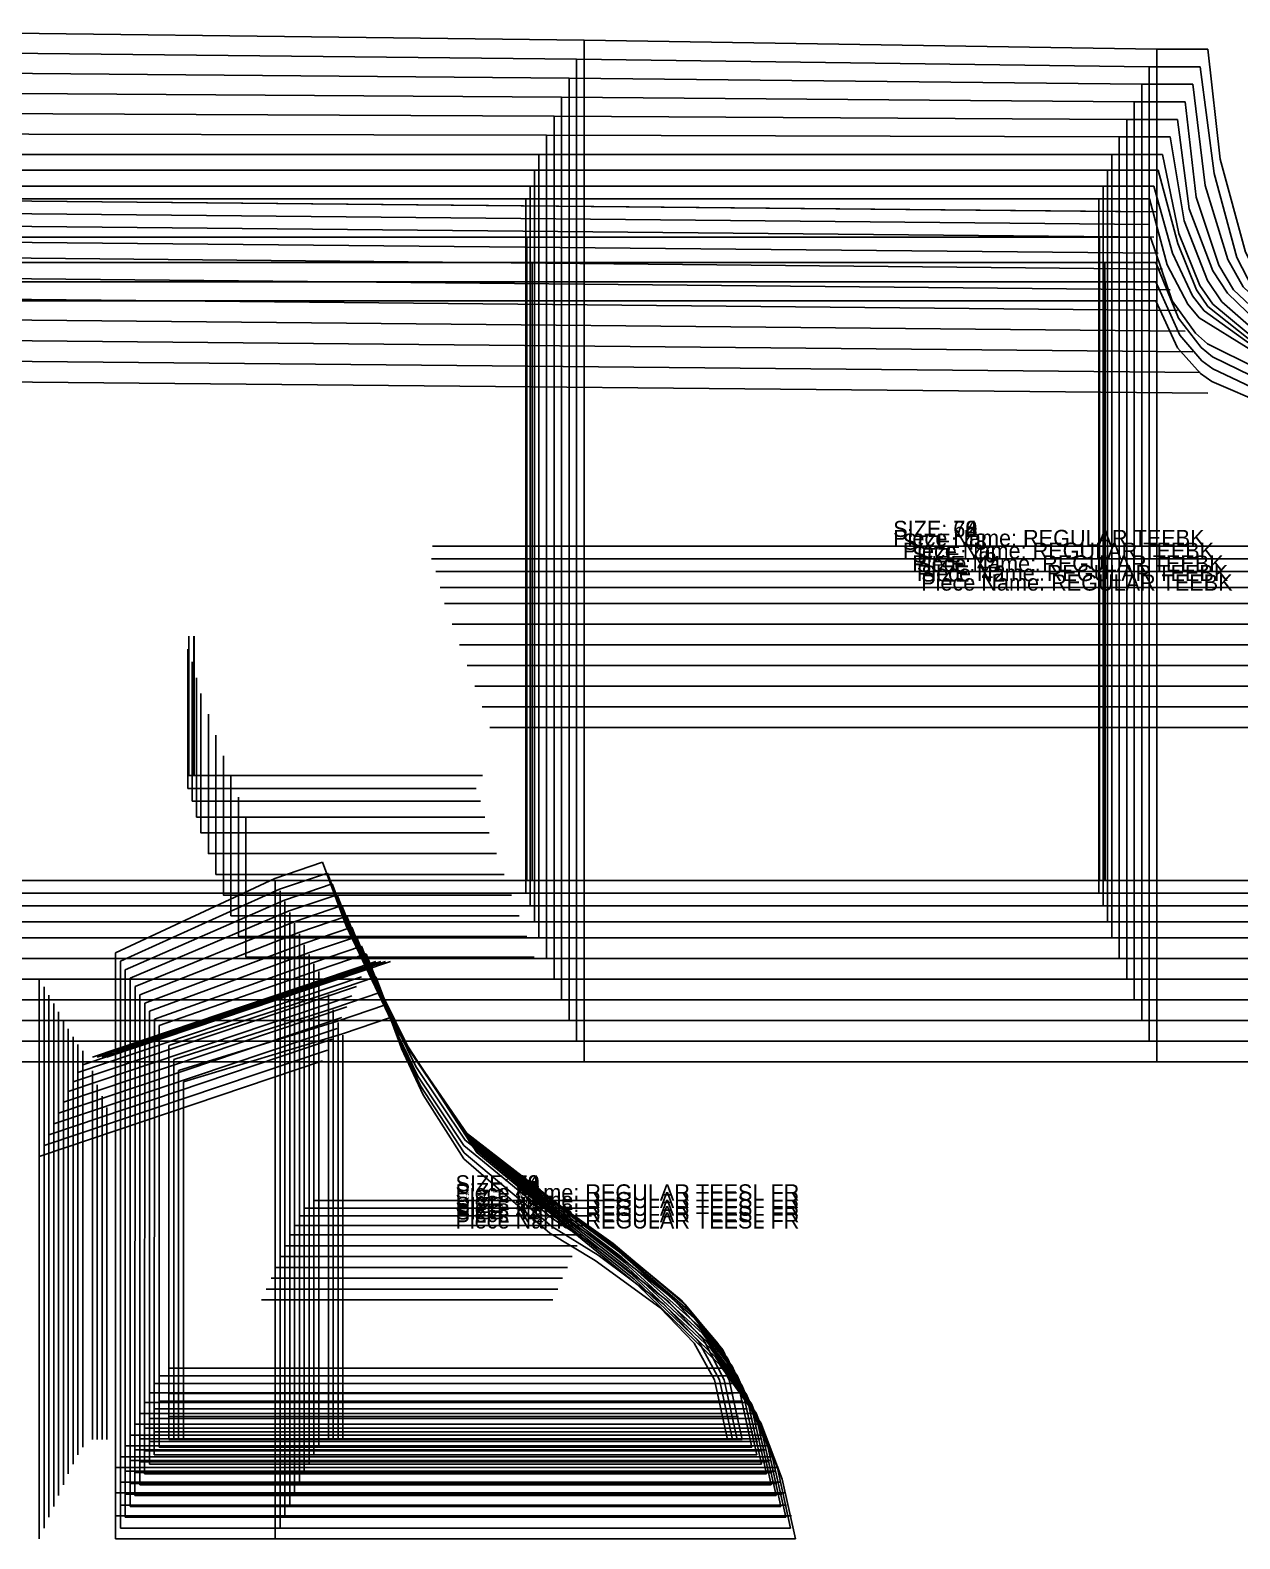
# Model space of a CAD drawing. Extents: x -2.7 to 65.3, y -7.1 to 26.9.
# Drawn here: x 34.5 to 53.2, y 2.05 to 25.37 of the extents above; entities that cross this region are included whole.
import ezdxf

# ---------------------------------------------------------------- set-up
doc = ezdxf.new("R2010")
doc.units = 0

# ---------------------------------------------------------------- blocks, each defined once
blk = doc.blocks.new('REGULAR TEEBK_42')
at = {"layer": '1'}
for points in [[(34.3436, 21.1862), (42.261, 21.1862), (42.261, 21.1862), (51.113, 21.1862), (51.113, 21.1862), (51.9001, 21.1862)], [(51.9001, 21.1862), (52.232, 20.4617), (52.5898, 20.0639), (52.7654, 19.9376), (53.6017, 19.5799), (54.1218, 19.4973)], [(61.1168, 12.2296), (34.3436, 12.2296)]]:
    blk.add_lwpolyline(points, dxfattribs=at)
at = {"layer": '5'}
blk.add_line((40.8022, 17.3969), (55.3649, 17.3969), dxfattribs=at)
at = {"layer": '6'}
blk.add_line((61.1168, 12.2296), (34.3436, 12.2296), dxfattribs=at)
at = {"layer": '7'}
blk.add_line((40.8022, 17.3969), (55.3649, 17.3969), dxfattribs=at)
at = {"layer": '8'}
for p, q in [((31.1939, 22.761), (51.9001, 22.5642)), ((42.261, 12.2296), (42.261, 21.1862)), ((51.113, 21.1862), (51.113, 12.2296))]:
    blk.add_line(p, q, dxfattribs=at)
blk.add_lwpolyline([(41.49, 13.8492), (37.0353, 13.8492), (37.0353, 16.0023)], dxfattribs=at)
at = {"layer": '1'}
for s, p in [('SIZE: 42', (48.2723, 16.8479)), ('Piece Name: REGULAR TEEBK', (48.2723, 16.7079))]:
    blk.add_text(s, height=0.25, dxfattribs=at).set_placement(p)
blk = doc.blocks.new('REGULAR TEEBK_44')
at = {"layer": '1'}
for points in [[(34.0482, 21.4815), (42.261, 21.4815), (42.261, 21.4815), (51.113, 21.4815), (51.113, 21.4815), (51.9001, 21.4815)], [(51.9001, 21.4815), (52.2676, 20.6573), (52.6084, 20.2606), (52.7773, 20.1332), (53.5731, 19.7616), (54.0723, 19.6655)], [(61.2152, 12.2296), (34.0482, 12.2296)]]:
    blk.add_lwpolyline(points, dxfattribs=at)
at = {"layer": '5'}
blk.add_line((40.8022, 17.3969), (55.3649, 17.3969), dxfattribs=at)
at = {"layer": '6'}
blk.add_line((61.2152, 12.2296), (34.0482, 12.2296), dxfattribs=at)
at = {"layer": '7'}
blk.add_line((40.8022, 17.3969), (55.3649, 17.3969), dxfattribs=at)
at = {"layer": '8'}
for p, q in [((31.1939, 22.761), (51.9001, 22.5642)), ((42.261, 12.2296), (42.261, 21.4815)), ((51.113, 21.4815), (51.113, 12.2296))]:
    blk.add_line(p, q, dxfattribs=at)
blk.add_lwpolyline([(41.49, 13.8492), (37.0353, 13.8492), (37.0353, 16.0023)], dxfattribs=at)
at = {"layer": '1'}
for s, p in [('SIZE: 44', (48.2053, 16.9955)), ('Piece Name: REGULAR TEEBK', (48.2053, 16.8555))]:
    blk.add_text(s, height=0.25, dxfattribs=at).set_placement(p)
blk = doc.blocks.new('REGULAR TEEBK_46')
at = {"layer": '1'}
for points in [[(33.7493, 21.7768), (42.2573, 21.7768), (42.2573, 21.7768), (51.1093, 21.7768), (51.1093, 21.7768), (51.8965, 21.7768)], [(51.8965, 21.7768), (52.2461, 20.9181), (52.5973, 20.4668), (52.7749, 20.3188), (53.5655, 19.933), (54.0638, 19.8282)], [(61.3099, 12.2296), (33.7493, 12.2296)]]:
    blk.add_lwpolyline(points, dxfattribs=at)
at = {"layer": '5'}
blk.add_line((40.7985, 17.3969), (55.3612, 17.3969), dxfattribs=at)
at = {"layer": '6'}
blk.add_line((61.3099, 12.2296), (33.7493, 12.2296), dxfattribs=at)
at = {"layer": '7'}
blk.add_line((40.7985, 17.3969), (55.3612, 17.3969), dxfattribs=at)
at = {"layer": '8'}
for p, q in [((31.1902, 22.761), (51.8965, 22.5642)), ((42.2573, 12.2296), (42.2573, 21.7768)), ((51.1093, 21.7768), (51.1093, 12.2296))]:
    blk.add_line(p, q, dxfattribs=at)
blk.add_lwpolyline([(41.4863, 13.8492), (37.0316, 13.8492), (37.0316, 16.0023)], dxfattribs=at)
at = {"layer": '1'}
for s, p in [('SIZE: 46', (48.1346, 17.1432)), ('Piece Name: REGULAR TEEBK', (48.1346, 17.0032))]:
    blk.add_text(s, height=0.25, dxfattribs=at).set_placement(p)
blk = doc.blocks.new('REGULAR TEEBK_48')
at = {"layer": '1'}
for points in [[(33.3733, 22.1705), (42.1766, 22.1705), (42.1766, 22.1705), (51.0287, 22.1705), (51.0287, 22.1705), (51.8159, 22.1705)], [(51.8159, 22.1705), (52.1511, 21.1862), (52.5095, 20.687), (52.6943, 20.5206), (53.4668, 20.1401), (53.9544, 20.0357)], [(61.3276, 12.2296), (33.3733, 12.2296)]]:
    blk.add_lwpolyline(points, dxfattribs=at)
at = {"layer": '5'}
blk.add_line((40.7179, 17.3969), (55.2806, 17.3969), dxfattribs=at)
at = {"layer": '6'}
blk.add_line((61.3276, 12.2296), (33.3733, 12.2296), dxfattribs=at)
at = {"layer": '7'}
blk.add_line((40.7179, 17.3969), (55.2806, 17.3969), dxfattribs=at)
at = {"layer": '8'}
for p, q in [((31.1095, 22.761), (51.8159, 22.5642)), ((42.1766, 12.2296), (42.1766, 22.1705)), ((51.0287, 22.1705), (51.0287, 12.2296))]:
    blk.add_line(p, q, dxfattribs=at)
blk.add_lwpolyline([(41.4056, 13.8492), (36.951, 13.8492), (36.951, 16.0023)], dxfattribs=at)
at = {"layer": '1'}
for s, p in [('SIZE: 48', (47.987, 17.34)), ('Piece Name: REGULAR TEEBK', (47.987, 17.2))]:
    blk.add_text(s, height=0.25, dxfattribs=at).set_placement(p)
blk = doc.blocks.new('REGULAR TEEBK_52')
at = {"layer": '1'}
for points in [[(32.7691, 22.7611), (42.163, 22.7611), (42.163, 22.7611), (51.015, 22.7611), (51.015, 22.7611), (51.8022, 22.7611)], [(51.8022, 22.7611), (52.0757, 21.7438), (52.3914, 21.1366), (52.5684, 20.9239), (53.3655, 20.4274), (53.8831, 20.2613)], [(61.5108, 12.0328), (32.7691, 12.0328)]]:
    blk.add_lwpolyline(points, dxfattribs=at)
at = {"layer": '5'}
blk.add_line((40.7042, 17.2001), (55.2669, 17.2001), dxfattribs=at)
at = {"layer": '6'}
blk.add_line((61.5108, 12.0328), (32.7691, 12.0328), dxfattribs=at)
at = {"layer": '7'}
blk.add_line((40.7042, 17.2001), (55.2669, 17.2001), dxfattribs=at)
at = {"layer": '8'}
for p, q in [((42.163, 12.0328), (42.163, 22.7611)), ((51.015, 22.7611), (51.015, 12.0328)), ((31.0959, 22.5642), (51.8022, 22.3674))]:
    blk.add_line(p, q, dxfattribs=at)
blk.add_lwpolyline([(41.392, 13.6524), (36.9373, 13.6524), (36.9373, 15.8055)], dxfattribs=at)
at = {"layer": '1'}
for s, p in [('SIZE: 52', (47.8393, 17.5369)), ('Piece Name: REGULAR TEEBK', (47.8393, 17.3969))]:
    blk.add_text(s, height=0.25, dxfattribs=at).set_placement(p)
blk = doc.blocks.new('REGULAR TEEBK_54')
at = {"layer": '1'}
for points in [[(32.5408, 22.9579), (42.23, 22.9579), (42.23, 22.9579), (51.082, 22.9579), (51.082, 22.9579), (51.8692, 22.9579)], [(51.8692, 22.9579), (52.1534, 21.923), (52.4655, 21.264), (52.6455, 21.0305), (53.425, 20.4721), (53.9415, 20.2688)], [(61.6762, 11.8359), (32.5408, 11.8359)]]:
    blk.add_lwpolyline(points, dxfattribs=at)
at = {"layer": '5'}
blk.add_line((40.7712, 17.0032), (55.3339, 17.0032), dxfattribs=at)
at = {"layer": '6'}
blk.add_line((61.6762, 11.8359), (32.5408, 11.8359), dxfattribs=at)
at = {"layer": '7'}
blk.add_line((40.7712, 17.0032), (55.3339, 17.0032), dxfattribs=at)
at = {"layer": '8'}
for p, q in [((42.23, 11.8359), (42.23, 22.9579)), ((51.082, 22.9579), (51.082, 11.8359)), ((31.1629, 22.3673), (51.8692, 22.1705))]:
    blk.add_line(p, q, dxfattribs=at)
blk.add_lwpolyline([(41.459, 13.4555), (37.0043, 13.4555), (37.0043, 15.6086)], dxfattribs=at)
at = {"layer": '1'}
for s, p in [('SIZE: 54', (47.8393, 17.5369)), ('Piece Name: REGULAR TEEBK', (47.8393, 17.3969))]:
    blk.add_text(s, height=0.25, dxfattribs=at).set_placement(p)
blk = doc.blocks.new('REGULAR TEEBK_56')
at = {"layer": '1'}
for points in [[(32.3125, 23.204), (42.297, 23.204), (42.297, 23.204), (51.149, 23.204), (51.149, 23.204), (51.9362, 23.204)], [(51.9362, 23.204), (52.2397, 22.0735), (52.5271, 21.3566), (52.7024, 21.0981), (53.4768, 20.487), (53.9978, 20.2534)], [(61.8416, 11.5899), (32.3125, 11.5899)]]:
    blk.add_lwpolyline(points, dxfattribs=at)
at = {"layer": '5'}
blk.add_line((40.8382, 16.7572), (55.4009, 16.7572), dxfattribs=at)
at = {"layer": '6'}
blk.add_line((61.8416, 11.5899), (32.3125, 11.5899), dxfattribs=at)
at = {"layer": '7'}
blk.add_line((40.8382, 16.7572), (55.4009, 16.7572), dxfattribs=at)
at = {"layer": '8'}
for p, q in [((42.297, 11.5899), (42.297, 23.204)), ((51.149, 23.204), (51.149, 11.5899)), ((31.2299, 22.1213), (51.9362, 21.9245))]:
    blk.add_line(p, q, dxfattribs=at)
blk.add_lwpolyline([(41.526, 13.2095), (37.0713, 13.2095), (37.0713, 15.3626)], dxfattribs=at)
at = {"layer": '1'}
for s, p in [('SIZE: 56', (47.8393, 17.5369)), ('Piece Name: REGULAR TEEBK', (47.8393, 17.3969))]:
    blk.add_text(s, height=0.25, dxfattribs=at).set_placement(p)
blk = doc.blocks.new('REGULAR TEEBK_58')
at = {"layer": '1'}
for points in [[(32.0842, 23.45), (42.364, 23.45), (42.364, 23.45), (51.216, 23.45), (51.216, 23.45), (52.0032, 23.45)], [(52.0032, 23.45), (52.2525, 22.2282), (52.5807, 21.4246), (52.7795, 21.1353), (53.537, 20.507), (54.051, 20.2614)], [(62.007, 11.3438), (32.0842, 11.3438)]]:
    blk.add_lwpolyline(points, dxfattribs=at)
at = {"layer": '5'}
blk.add_line((40.9052, 16.5111), (55.4679, 16.5111), dxfattribs=at)
at = {"layer": '6'}
blk.add_line((62.007, 11.3438), (32.0842, 11.3438), dxfattribs=at)
at = {"layer": '7'}
blk.add_line((40.9052, 16.5111), (55.4679, 16.5111), dxfattribs=at)
at = {"layer": '8'}
for p, q in [((42.364, 11.3438), (42.364, 23.45)), ((51.216, 23.45), (51.216, 11.3438)), ((31.2969, 21.8752), (52.0032, 21.6784))]:
    blk.add_line(p, q, dxfattribs=at)
blk.add_lwpolyline([(41.593, 12.9634), (37.1383, 12.9634), (37.1383, 15.1165)], dxfattribs=at)
at = {"layer": '1'}
for s, p in [('SIZE: 58', (47.8393, 17.5369)), ('Piece Name: REGULAR TEEBK', (47.8393, 17.3969))]:
    blk.add_text(s, height=0.25, dxfattribs=at).set_placement(p)
blk = doc.blocks.new('REGULAR TEEBK_60')
at = {"layer": '1'}
for points in [[(31.8067, 23.7699), (42.4802, 23.7443), (42.4802, 23.7443), (51.3322, 23.7207), (51.3322, 23.7207), (52.1194, 23.7207)], [(52.1194, 23.7207), (52.3357, 22.4251), (52.6982, 21.5027), (52.9208, 21.1694), (53.6586, 20.5223), (54.1642, 20.2633)], [(62.2216, 11.0239), (31.8067, 11.0239)]]:
    blk.add_lwpolyline(points, dxfattribs=at)
at = {"layer": '5'}
blk.add_line((41.0214, 16.1912), (55.5841, 16.1912), dxfattribs=at)
at = {"layer": '6'}
blk.add_line((62.2216, 11.0239), (31.8067, 11.0239), dxfattribs=at)
at = {"layer": '7'}
blk.add_line((41.0214, 16.1912), (55.5841, 16.1912), dxfattribs=at)
at = {"layer": '8'}
for p, q in [((42.4802, 11.0239), (42.4802, 23.7443)), ((51.3322, 23.7207), (51.3322, 11.0239)), ((31.4131, 21.5553), (52.1194, 21.3585))]:
    blk.add_line(p, q, dxfattribs=at)
blk.add_lwpolyline([(41.7092, 12.6435), (37.2545, 12.6435), (37.2545, 14.7966)], dxfattribs=at)
at = {"layer": '1'}
for s, p in [('SIZE: 60', (47.8393, 17.5369)), ('Piece Name: REGULAR TEEBK', (47.8393, 17.3969))]:
    blk.add_text(s, height=0.25, dxfattribs=at).set_placement(p)
blk = doc.blocks.new('REGULAR TEEBK_62')
at = {"layer": '1'}
for points in [[(31.5292, 24.0898), (42.5964, 24.0386), (42.5964, 24.0386), (51.4484, 23.9914), (51.4484, 23.9914), (52.2356, 23.9914)], [(52.2356, 23.9914), (52.413, 22.6091), (52.7794, 21.6501), (53.0067, 21.3027), (53.7571, 20.58), (54.2804, 20.2804)], [(62.4362, 10.704), (31.5292, 10.704)]]:
    blk.add_lwpolyline(points, dxfattribs=at)
at = {"layer": '5'}
blk.add_line((41.1376, 15.8713), (55.7003, 15.8713), dxfattribs=at)
at = {"layer": '6'}
blk.add_line((62.4362, 10.704), (31.5292, 10.704), dxfattribs=at)
at = {"layer": '7'}
blk.add_line((41.1376, 15.8713), (55.7003, 15.8713), dxfattribs=at)
at = {"layer": '8'}
for p, q in [((42.5964, 10.704), (42.5964, 24.0386)), ((51.4484, 23.9914), (51.4484, 10.704)), ((31.5293, 21.2354), (52.2356, 21.0386))]:
    blk.add_line(p, q, dxfattribs=at)
blk.add_lwpolyline([(41.8254, 12.3236), (37.3707, 12.3236), (37.3707, 14.4767)], dxfattribs=at)
at = {"layer": '1'}
for s, p in [('SIZE: 62', (47.8393, 17.5369)), ('Piece Name: REGULAR TEEBK', (47.8393, 17.3969))]:
    blk.add_text(s, height=0.25, dxfattribs=at).set_placement(p)
blk = doc.blocks.new('REGULAR TEEBK_64')
at = {"layer": '1'}
for points in [[(31.2517, 24.4097), (42.7126, 24.3329), (42.7126, 24.3329), (51.5646, 24.2621), (51.5646, 24.2621), (52.3518, 24.2621)], [(52.3518, 24.2621), (52.5207, 22.7896), (52.8707, 21.7396), (53.0993, 21.3548), (53.879, 20.627), (54.4196, 20.3287)], [(62.6508, 10.3841), (31.2517, 10.3841)]]:
    blk.add_lwpolyline(points, dxfattribs=at)
at = {"layer": '5'}
blk.add_line((41.2538, 15.5514), (55.8165, 15.5514), dxfattribs=at)
at = {"layer": '6'}
blk.add_line((62.6508, 10.3841), (31.2517, 10.3841), dxfattribs=at)
at = {"layer": '7'}
blk.add_line((41.2538, 15.5514), (55.8165, 15.5514), dxfattribs=at)
at = {"layer": '8'}
for p, q in [((42.7126, 10.3841), (42.7126, 24.3329)), ((51.5646, 24.2621), (51.5646, 10.3841)), ((31.6455, 20.9155), (52.3518, 20.7187))]:
    blk.add_line(p, q, dxfattribs=at)
blk.add_lwpolyline([(41.9416, 12.0037), (37.4869, 12.0037), (37.4869, 14.1568)], dxfattribs=at)
at = {"layer": '1'}
for s, p in [('SIZE: 64', (47.8393, 17.5369)), ('Piece Name: REGULAR TEEBK', (47.8393, 17.3969))]:
    blk.add_text(s, height=0.25, dxfattribs=at).set_placement(p)
blk = doc.blocks.new('REGULAR TEEBK_66')
at = {"layer": '1'}
for points in [[(30.9742, 24.7296), (42.8288, 24.6272), (42.8288, 24.6272), (51.6808, 24.5328), (51.6808, 24.5328), (52.468, 24.5328)], [(52.468, 24.5328), (52.6622, 22.9684), (53.0103, 21.8246), (53.2463, 21.4026), (54.0452, 20.6527), (54.5997, 20.3446)], [(62.8654, 10.0642), (30.9742, 10.0642)]]:
    blk.add_lwpolyline(points, dxfattribs=at)
at = {"layer": '5'}
blk.add_line((41.37, 15.2315), (55.9327, 15.2315), dxfattribs=at)
at = {"layer": '6'}
blk.add_line((62.8654, 10.0642), (30.9742, 10.0642), dxfattribs=at)
at = {"layer": '7'}
blk.add_line((41.37, 15.2315), (55.9327, 15.2315), dxfattribs=at)
at = {"layer": '8'}
for p, q in [((42.8288, 10.0642), (42.8288, 24.6272)), ((51.6808, 24.5328), (51.6808, 10.0642)), ((31.7617, 20.5956), (52.468, 20.3988))]:
    blk.add_line(p, q, dxfattribs=at)
blk.add_lwpolyline([(42.0578, 11.6838), (37.6031, 11.6838), (37.6031, 13.8369)], dxfattribs=at)
at = {"layer": '1'}
for s, p in [('SIZE: 66', (47.8393, 17.5369)), ('Piece Name: REGULAR TEEBK', (47.8393, 17.3969))]:
    blk.add_text(s, height=0.25, dxfattribs=at).set_placement(p)
blk = doc.blocks.new('REGULAR TEEBK_68')
at = {"layer": '1'}
for points in [[(30.6967, 25.0495), (42.945, 24.9215), (42.945, 24.9215), (51.797, 24.8035), (51.797, 24.8035), (52.5842, 24.8035)], [(52.5842, 24.8035), (52.7994, 23.1526), (53.1485, 21.8573), (53.3979, 21.3755), (54.1872, 20.6204), (54.7369, 20.308)], [(63.08, 9.7443), (30.6967, 9.7443)]]:
    blk.add_lwpolyline(points, dxfattribs=at)
at = {"layer": '5'}
blk.add_line((41.4862, 14.9116), (56.0489, 14.9116), dxfattribs=at)
at = {"layer": '6'}
blk.add_line((63.08, 9.7443), (30.6967, 9.7443), dxfattribs=at)
at = {"layer": '7'}
blk.add_line((41.4862, 14.9116), (56.0489, 14.9116), dxfattribs=at)
at = {"layer": '8'}
for p, q in [((42.945, 9.7443), (42.945, 24.9215)), ((51.797, 24.8035), (51.797, 9.7443)), ((31.8779, 20.2757), (52.5842, 20.0789))]:
    blk.add_line(p, q, dxfattribs=at)
blk.add_lwpolyline([(42.174, 11.3639), (37.7193, 11.3639), (37.7193, 13.517)], dxfattribs=at)
at = {"layer": '1'}
for s, p in [('SIZE: 68', (47.8393, 17.5369)), ('Piece Name: REGULAR TEEBK', (47.8393, 17.3969))]:
    blk.add_text(s, height=0.25, dxfattribs=at).set_placement(p)
blk = doc.blocks.new('REGULAR TEEBK_70')
at = {"layer": '1'}
for points in [[(30.4192, 25.3694), (43.0612, 25.2158), (43.0612, 25.2158), (51.9132, 25.0742), (51.9132, 25.0742), (52.7004, 25.0742)], [(52.7004, 25.0742), (52.893, 23.375), (53.2823, 21.9404), (53.5595, 21.407), (54.3233, 20.6173), (54.8636, 20.2819)], [(63.2946, 9.4244), (30.4192, 9.4244)]]:
    blk.add_lwpolyline(points, dxfattribs=at)
at = {"layer": '5'}
blk.add_line((41.6024, 14.5917), (56.1651, 14.5917), dxfattribs=at)
at = {"layer": '6'}
blk.add_line((63.2946, 9.4244), (30.4192, 9.4244), dxfattribs=at)
at = {"layer": '7'}
blk.add_line((41.6024, 14.5917), (56.1651, 14.5917), dxfattribs=at)
at = {"layer": '8'}
for p, q in [((43.0612, 9.4244), (43.0612, 25.2158)), ((51.9132, 25.0742), (51.9132, 9.4244)), ((31.9941, 19.9558), (52.7004, 19.759))]:
    blk.add_line(p, q, dxfattribs=at)
blk.add_lwpolyline([(42.2902, 11.044), (37.8355, 11.044), (37.8355, 13.1971)], dxfattribs=at)
at = {"layer": '1'}
for s, p in [('SIZE: 70', (47.8393, 17.5369)), ('Piece Name: REGULAR TEEBK', (47.8393, 17.3969))]:
    blk.add_text(s, height=0.25, dxfattribs=at).set_placement(p)
blk = doc.blocks.new('REGULAR TEESL FR_42')
at = {"layer": '1'}
for points in [[(36.868, 9.1159), (39.3262, 9.8589), (40.0673, 10.1098)], [(40.0673, 10.1098), (40.2392, 9.631), (40.5718, 8.9164), (41.2019, 7.9271), (42.5317, 6.7763), (43.2331, 6.3544), (44.234, 5.6291), (44.7627, 5.0794), (45.0772, 4.5141), (45.28, 3.5898)], [(36.8674, 3.5898), (36.868, 9.1159)], [(45.28, 3.5898), (36.8674, 3.5898)]]:
    blk.add_lwpolyline(points, dxfattribs=at)
at = {"layer": '5'}
blk.add_line((39.1201, 7.2829), (43.6257, 7.2829), dxfattribs=at)
at = {"layer": '7'}
blk.add_line((39.1201, 7.2829), (43.6257, 7.2829), dxfattribs=at)
at = {"layer": '8'}
for p, q in [((35.6869, 9.4993), (40.0673, 10.976)), ((39.3341, 3.5898), (39.3341, 9.8366)), ((35.6869, 8.7223), (35.6863, 3.5898)), ((44.9988, 4.6921), (36.8675, 4.6921)), ((45.1447, 4.2984), (36.8674, 4.2984)), ((45.2269, 3.9441), (36.8674, 3.9441))]:
    blk.add_line(p, q, dxfattribs=at)
at = {"layer": '1'}
for s, p in [('SIZE: 42', (41.0737, 6.9898)), ('Piece Name: REGULAR TEESL FR', (41.0737, 6.8498))]:
    blk.add_text(s, height=0.25, dxfattribs=at).set_placement(p)
blk = doc.blocks.new('REGULAR TEESL FR_44')
at = {"layer": '1'}
for points in [[(36.7932, 9.2895), (39.2514, 10.0558), (39.9925, 10.3067)], [(39.9925, 10.3067), (40.1779, 9.8044), (40.5349, 9.0554), (41.2078, 8.0202), (42.5632, 6.8826), (43.2796, 6.4375), (44.2999, 5.6753), (44.8363, 5.1012), (45.152, 4.5141), (45.3547, 3.5898)], [(36.7926, 3.5898), (36.7932, 9.2895)], [(45.3547, 3.5898), (36.7926, 3.5898)]]:
    blk.add_lwpolyline(points, dxfattribs=at)
at = {"layer": '5'}
blk.add_line((39.0452, 7.2829), (43.5508, 7.2829), dxfattribs=at)
at = {"layer": '7'}
blk.add_line((39.0452, 7.2829), (43.5508, 7.2829), dxfattribs=at)
at = {"layer": '8'}
for p, q in [((35.612, 9.4993), (39.9925, 10.976)), ((39.2592, 3.5898), (39.2592, 10.0335)), ((35.612, 8.8959), (35.6115, 3.5898)), ((45.0709, 4.6921), (36.7926, 4.6921)), ((45.2186, 4.2984), (36.7926, 4.2984)), ((45.3008, 3.9441), (36.7926, 3.9441))]:
    blk.add_line(p, q, dxfattribs=at)
at = {"layer": '1'}
for s, p in [('SIZE: 44', (41.0736, 7.0882)), ('Piece Name: REGULAR TEESL FR', (41.0736, 6.9482))]:
    blk.add_text(s, height=0.25, dxfattribs=at).set_placement(p)
blk = doc.blocks.new('REGULAR TEESL FR_46')
at = {"layer": '1'}
for points in [[(36.7184, 9.4631), (39.1766, 10.2527), (39.9177, 10.5036)], [(39.9177, 10.5036), (40.1149, 9.9823), (40.4925, 9.2056), (41.2011, 8.1335), (42.5947, 6.9889), (43.326, 6.5206), (44.3659, 5.7216), (44.9101, 5.123), (45.2268, 4.5141), (45.4296, 3.5898)], [(36.7178, 3.5898), (36.7184, 9.4631)], [(45.4296, 3.5898), (36.7178, 3.5898)]]:
    blk.add_lwpolyline(points, dxfattribs=at)
at = {"layer": '5'}
blk.add_line((38.9705, 7.2829), (43.4761, 7.2829), dxfattribs=at)
at = {"layer": '7'}
blk.add_line((38.9705, 7.2829), (43.4761, 7.2829), dxfattribs=at)
at = {"layer": '8'}
for p, q in [((35.5373, 9.4993), (39.9177, 10.976)), ((39.1845, 3.5898), (39.1845, 10.2304)), ((35.5373, 9.0695), (35.5367, 3.5898)), ((45.1484, 4.6921), (36.7179, 4.6921)), ((45.2927, 4.2984), (36.7178, 4.2984)), ((45.3749, 3.9441), (36.7178, 3.9441))]:
    blk.add_line(p, q, dxfattribs=at)
at = {"layer": '1'}
for s, p in [('SIZE: 46', (41.0737, 7.1867)), ('Piece Name: REGULAR TEESL FR', (41.0737, 7.0467))]:
    blk.add_text(s, height=0.25, dxfattribs=at).set_placement(p)
blk = doc.blocks.new('REGULAR TEESL FR_48')
at = {"layer": '1'}
for points in [[(36.6436, 9.678), (39.1017, 10.4889), (39.8429, 10.7398)], [(39.8429, 10.7398), (40.0557, 10.1837), (40.4624, 9.3555), (41.2239, 8.213), (42.6261, 7.0952), (43.3724, 6.6037), (44.4317, 5.7679), (44.9838, 5.1448), (45.3016, 4.5141), (45.5044, 3.5898)], [(36.643, 3.5898), (36.6436, 9.678)], [(45.5044, 3.5898), (36.643, 3.5898)]]:
    blk.add_lwpolyline(points, dxfattribs=at)
at = {"layer": '5'}
blk.add_line((38.8957, 7.2829), (43.4013, 7.2829), dxfattribs=at)
at = {"layer": '7'}
blk.add_line((38.8957, 7.2829), (43.4013, 7.2829), dxfattribs=at)
at = {"layer": '8'}
for p, q in [((35.4624, 9.4993), (39.8429, 10.976)), ((39.1097, 3.5898), (39.1097, 10.4666)), ((35.4624, 9.2844), (35.4619, 3.5898)), ((45.2256, 4.6921), (36.6431, 4.6921)), ((45.3667, 4.2984), (36.643, 4.2984)), ((45.4489, 3.9441), (36.643, 3.9441))]:
    blk.add_line(p, q, dxfattribs=at)
at = {"layer": '1'}
for s, p in [('SIZE: 48', (41.0737, 7.3048)), ('Piece Name: REGULAR TEESL FR', (41.0737, 7.1648))]:
    blk.add_text(s, height=0.25, dxfattribs=at).set_placement(p)
blk = doc.blocks.new('REGULAR TEESL FR_52')
at = {"layer": '1'}
for points in [[(36.494, 9.9897), (38.9522, 10.8432), (39.6933, 11.0941)], [(39.6933, 11.0941), (39.9295, 10.4863), (40.3795, 9.5816), (41.2198, 8.3348), (42.6892, 7.1897), (43.4653, 6.6519), (44.5636, 5.7423), (45.1312, 5.0702), (45.4512, 4.396), (45.6539, 3.4717)], [(36.4934, 3.4717), (36.494, 9.9897)], [(45.6539, 3.4717), (36.4934, 3.4717)]]:
    blk.add_lwpolyline(points, dxfattribs=at)
at = {"layer": '5'}
blk.add_line((38.746, 7.1648), (43.2517, 7.1648), dxfattribs=at)
at = {"layer": '7'}
blk.add_line((38.746, 7.1648), (43.2517, 7.1648), dxfattribs=at)
at = {"layer": '8'}
for p, q in [((35.3129, 9.3812), (39.6933, 10.8579)), ((38.96, 3.4717), (38.96, 10.8209)), ((35.3129, 9.5961), (35.3123, 3.4717)), ((45.3795, 4.574), (36.4934, 4.574)), ((45.515, 4.1803), (36.4934, 4.1803)), ((45.5973, 3.826), (36.4934, 3.826))]:
    blk.add_line(p, q, dxfattribs=at)
at = {"layer": '1'}
for s, p in [('SIZE: 52', (41.0736, 7.4229)), ('Piece Name: REGULAR TEESL FR', (41.0736, 7.2829))]:
    blk.add_text(s, height=0.25, dxfattribs=at).set_placement(p)
blk = doc.blocks.new('REGULAR TEESL FR_54')
at = {"layer": '1'}
for points in [[(36.4192, 10.0865), (38.8774, 10.9613), (39.6185, 11.2122)], [(39.6185, 11.2122), (39.8658, 10.5811), (40.3361, 9.6419), (41.2132, 8.3482), (42.7207, 7.1779), (43.5117, 6.6169), (44.6296, 5.6705), (45.205, 4.9739), (45.526, 4.2779), (45.7288, 3.3536)], [(36.4186, 3.3536), (36.4192, 10.0865)], [(45.7288, 3.3536), (36.4186, 3.3536)]]:
    blk.add_lwpolyline(points, dxfattribs=at)
at = {"layer": '5'}
blk.add_line((38.6713, 7.0467), (43.1769, 7.0467), dxfattribs=at)
at = {"layer": '7'}
blk.add_line((38.6713, 7.0467), (43.1769, 7.0467), dxfattribs=at)
at = {"layer": '8'}
for p, q in [((35.2381, 9.2631), (39.6185, 10.7398)), ((38.8853, 3.3536), (38.8853, 10.939)), ((35.2381, 9.6929), (35.2375, 3.3536)), ((45.4563, 4.4559), (36.4187, 4.4559)), ((45.5892, 4.0622), (36.4186, 4.0622)), ((45.6715, 3.7079), (36.4186, 3.7079))]:
    blk.add_line(p, q, dxfattribs=at)
at = {"layer": '1'}
for s, p in [('SIZE: 54', (41.0737, 7.4229)), ('Piece Name: REGULAR TEESL FR', (41.0737, 7.2829))]:
    blk.add_text(s, height=0.25, dxfattribs=at).set_placement(p)
blk = doc.blocks.new('REGULAR TEESL FR_56')
at = {"layer": '1'}
for points in [[(36.3444, 10.2084), (38.8025, 11.109), (39.5437, 11.3599)], [(39.5437, 11.3599), (39.8108, 10.6843), (40.3179, 9.6795), (41.2621, 8.2962), (42.7522, 7.1366), (43.558, 6.5523), (44.6954, 5.5691), (45.2787, 4.848), (45.6008, 4.1303), (45.8036, 3.2059)], [(36.3438, 3.2059), (36.3444, 10.2084)], [(45.8036, 3.2059), (36.3438, 3.2059)]]:
    blk.add_lwpolyline(points, dxfattribs=at)
at = {"layer": '5'}
blk.add_line((38.5965, 6.899), (43.1021, 6.899), dxfattribs=at)
at = {"layer": '7'}
blk.add_line((38.5965, 6.899), (43.1021, 6.899), dxfattribs=at)
at = {"layer": '8'}
for p, q in [((38.8105, 3.2059), (38.8105, 11.0867)), ((35.1633, 9.1154), (39.5437, 10.5922)), ((35.1633, 9.8149), (35.1627, 3.2059)), ((45.533, 4.3083), (36.3439, 4.3083)), ((45.6634, 3.9145), (36.3438, 3.9145)), ((45.7457, 3.5603), (36.3438, 3.5603))]:
    blk.add_line(p, q, dxfattribs=at)
at = {"layer": '1'}
for s, p in [('SIZE: 56', (41.0737, 7.4229)), ('Piece Name: REGULAR TEESL FR', (41.0737, 7.2829))]:
    blk.add_text(s, height=0.25, dxfattribs=at).set_placement(p)
blk = doc.blocks.new('REGULAR TEESL FR_58')
at = {"layer": '1'}
for points in [[(36.2696, 10.3304), (38.7278, 11.2566), (39.4689, 11.5075)], [(39.4689, 11.5075), (39.7489, 10.7958), (40.2811, 9.7368), (41.2729, 8.2785), (42.7837, 7.0952), (43.6046, 6.4878), (44.7614, 5.4677), (45.3524, 4.7222), (45.6756, 3.9826), (45.8784, 3.0583)], [(36.269, 3.0583), (36.2696, 10.3304)], [(45.8784, 3.0583), (36.269, 3.0583)]]:
    blk.add_lwpolyline(points, dxfattribs=at)
at = {"layer": '5'}
blk.add_line((38.5217, 6.7514), (43.0272, 6.7514), dxfattribs=at)
at = {"layer": '7'}
blk.add_line((38.5217, 6.7514), (43.0272, 6.7514), dxfattribs=at)
at = {"layer": '8'}
for p, q in [((38.7357, 3.0583), (38.7357, 11.2343)), ((35.0885, 8.9678), (39.4689, 10.4445)), ((35.0885, 9.9368), (35.0879, 3.0583)), ((45.6096, 4.1606), (36.2691, 4.1606)), ((45.7376, 3.7669), (36.269, 3.7669)), ((45.8199, 3.4126), (36.269, 3.4126))]:
    blk.add_line(p, q, dxfattribs=at)
at = {"layer": '1'}
for s, p in [('SIZE: 58', (41.0737, 7.4229)), ('Piece Name: REGULAR TEESL FR', (41.0737, 7.2829))]:
    blk.add_text(s, height=0.25, dxfattribs=at).set_placement(p)
blk = doc.blocks.new('REGULAR TEESL FR_60')
at = {"layer": '1'}
for points in [[(36.1948, 10.4603), (38.653, 11.4239), (39.3941, 11.6748)], [(39.3941, 11.6748), (39.6858, 10.9212), (40.242, 9.7992), (41.2814, 8.2525), (42.8152, 7.0342), (43.6509, 6.4036), (44.8273, 5.3467), (45.4261, 4.5766), (45.7504, 3.8153), (45.9532, 2.891)], [(36.1942, 2.891), (36.1948, 10.4603)], [(45.9532, 2.891), (36.1942, 2.891)]]:
    blk.add_lwpolyline(points, dxfattribs=at)
at = {"layer": '5'}
blk.add_line((38.4469, 6.5841), (42.9525, 6.5841), dxfattribs=at)
at = {"layer": '7'}
blk.add_line((38.4469, 6.5841), (42.9525, 6.5841), dxfattribs=at)
at = {"layer": '8'}
for p, q in [((38.6608, 2.891), (38.6608, 11.4016)), ((35.0137, 8.8005), (39.3941, 10.2772)), ((35.0137, 10.0667), (35.0131, 2.891)), ((45.686, 3.9933), (36.1942, 3.9933)), ((45.8066, 3.5996), (36.1942, 3.5996)), ((45.8941, 3.2453), (36.1942, 3.2453))]:
    blk.add_line(p, q, dxfattribs=at)
at = {"layer": '1'}
for s, p in [('SIZE: 60', (41.0737, 7.4229)), ('Piece Name: REGULAR TEESL FR', (41.0737, 7.2829))]:
    blk.add_text(s, height=0.25, dxfattribs=at).set_placement(p)
blk = doc.blocks.new('REGULAR TEESL FR_62')
at = {"layer": '1'}
for points in [[(36.12, 10.5902), (38.5782, 11.5912), (39.3192, 11.8421)], [(39.3192, 11.8421), (39.6246, 11.0439), (40.2079, 9.8551), (41.3003, 8.2151), (42.8466, 6.9732), (43.6974, 6.3194), (44.8932, 5.2257), (45.4998, 4.4311), (45.8252, 3.648), (46.028, 2.7237)], [(36.1194, 2.7237), (36.12, 10.5902)], [(46.028, 2.7237), (36.1194, 2.7237)]]:
    blk.add_lwpolyline(points, dxfattribs=at)
at = {"layer": '5'}
blk.add_line((38.3721, 6.4168), (42.8777, 6.4168), dxfattribs=at)
at = {"layer": '7'}
blk.add_line((38.3721, 6.4168), (42.8777, 6.4168), dxfattribs=at)
at = {"layer": '8'}
for p, q in [((38.5861, 2.7237), (38.5861, 11.5689)), ((34.9389, 10.1966), (34.9382, 2.7237)), ((34.9389, 8.6332), (39.3192, 10.1099)), ((45.7624, 3.826), (36.1195, 3.826)), ((45.8812, 3.4323), (36.1194, 3.4323)), ((45.9685, 3.078), (36.1194, 3.078))]:
    blk.add_line(p, q, dxfattribs=at)
at = {"layer": '1'}
for s, p in [('SIZE: 62', (41.0737, 7.4229)), ('Piece Name: REGULAR TEESL FR', (41.0737, 7.2829))]:
    blk.add_text(s, height=0.25, dxfattribs=at).set_placement(p)
blk = doc.blocks.new('REGULAR TEESL FR_64')
at = {"layer": '1'}
for points in [[(36.0452, 10.7201), (38.5034, 11.7585), (39.2445, 12.0094)], [(39.2445, 12.0094), (39.5626, 11.1673), (40.1719, 9.9124), (41.3157, 8.1801), (42.8782, 6.9122), (43.7439, 6.2352), (44.9591, 5.1046), (45.5735, 4.2856), (45.9, 3.4807), (46.1028, 2.5564)], [(36.0446, 2.5564), (36.0452, 10.7201)], [(46.1028, 2.5564), (36.0446, 2.5564)]]:
    blk.add_lwpolyline(points, dxfattribs=at)
at = {"layer": '5'}
blk.add_line((38.2973, 6.2495), (42.8029, 6.2495), dxfattribs=at)
at = {"layer": '7'}
blk.add_line((38.2973, 6.2495), (42.8029, 6.2495), dxfattribs=at)
at = {"layer": '8'}
for p, q in [((38.5113, 2.5564), (38.5113, 11.7362)), ((34.8641, 10.3265), (34.8635, 2.5564)), ((34.8641, 8.4659), (39.2445, 9.9426)), ((45.8387, 3.6587), (36.0447, 3.6587)), ((45.9558, 3.265), (36.0446, 3.265)), ((46.0428, 2.9107), (36.0446, 2.9107))]:
    blk.add_line(p, q, dxfattribs=at)
at = {"layer": '1'}
for s, p in [('SIZE: 64', (41.0737, 7.4229)), ('Piece Name: REGULAR TEESL FR', (41.0737, 7.2829))]:
    blk.add_text(s, height=0.25, dxfattribs=at).set_placement(p)
blk = doc.blocks.new('REGULAR TEESL FR_66')
at = {"layer": '1'}
for points in [[(35.9704, 10.8496), (38.4286, 11.9258), (39.1697, 12.1767)], [(39.1697, 12.1767), (39.501, 11.2899), (40.137, 9.9679), (41.3331, 8.1418), (42.9097, 6.8512), (43.7903, 6.151), (45.025, 4.9836), (45.6471, 4.1401), (45.9748, 3.3134), (46.1775, 2.3891)], [(35.9698, 2.3891), (35.9704, 10.8496)], [(46.1775, 2.3891), (35.9698, 2.3891)]]:
    blk.add_lwpolyline(points, dxfattribs=at)
at = {"layer": '5'}
blk.add_line((38.2225, 6.0822), (42.728, 6.0822), dxfattribs=at)
at = {"layer": '7'}
blk.add_line((38.2225, 6.0822), (42.728, 6.0822), dxfattribs=at)
at = {"layer": '8'}
for p, q in [((38.4365, 2.3891), (38.4365, 11.9035)), ((34.7893, 10.456), (34.7887, 2.3891)), ((34.7893, 8.2986), (39.1697, 9.7753)), ((45.9149, 3.4914), (35.9699, 3.4914)), ((46.0304, 3.0977), (35.9698, 3.0977)), ((46.1171, 2.7434), (35.9698, 2.7434))]:
    blk.add_line(p, q, dxfattribs=at)
at = {"layer": '1'}
for s, p in [('SIZE: 66', (41.0736, 7.4229)), ('Piece Name: REGULAR TEESL FR', (41.0736, 7.2829))]:
    blk.add_text(s, height=0.25, dxfattribs=at).set_placement(p)
blk = doc.blocks.new('REGULAR TEESL FR_68')
at = {"layer": '1'}
for points in [[(35.8956, 10.9795), (38.3538, 12.0931), (39.0949, 12.344)], [(39.0949, 12.344), (39.4398, 11.4118), (40.103, 10.0217), (41.3527, 8.1004), (42.9412, 6.7902), (43.8367, 6.0668), (45.0909, 4.8626), (45.7209, 3.9945), (46.0495, 3.1461), (46.2524, 2.2218)], [(35.895, 2.2218), (35.8956, 10.9795)], [(46.2524, 2.2218), (35.895, 2.2218)]]:
    blk.add_lwpolyline(points, dxfattribs=at)
at = {"layer": '5'}
blk.add_line((38.1477, 5.9149), (42.6533, 5.9149), dxfattribs=at)
at = {"layer": '7'}
blk.add_line((38.1477, 5.9149), (42.6533, 5.9149), dxfattribs=at)
at = {"layer": '8'}
for p, q in [((38.3617, 2.2218), (38.3617, 12.0708)), ((34.7145, 10.5859), (34.7139, 2.2218)), ((34.7145, 8.1313), (39.0949, 9.608)), ((45.991, 3.3241), (35.8951, 3.3241)), ((46.105, 2.9304), (35.895, 2.9304)), ((46.1915, 2.5761), (35.895, 2.5761))]:
    blk.add_line(p, q, dxfattribs=at)
at = {"layer": '1'}
for s, p in [('SIZE: 68', (41.0737, 7.4229)), ('Piece Name: REGULAR TEESL FR', (41.0737, 7.2829))]:
    blk.add_text(s, height=0.25, dxfattribs=at).set_placement(p)
blk = doc.blocks.new('REGULAR TEESL FR_70')
at = {"layer": '1'}
for points in [[(35.8208, 11.1094), (38.279, 12.2604), (39.0201, 12.5113)], [(39.0201, 12.5113), (39.3842, 11.5258), (40.0846, 10.0561), (41.4045, 8.0247), (42.9727, 6.7292), (43.8832, 5.9826), (45.1568, 4.7415), (45.7946, 3.849), (46.1244, 2.9788), (46.3272, 2.0545)], [(35.8202, 2.0545), (35.8208, 11.1094)], [(46.3272, 2.0545), (35.8202, 2.0545)]]:
    blk.add_lwpolyline(points, dxfattribs=at)
at = {"layer": '5'}
blk.add_line((38.0729, 5.7476), (42.5785, 5.7476), dxfattribs=at)
at = {"layer": '7'}
blk.add_line((38.0729, 5.7476), (42.5785, 5.7476), dxfattribs=at)
at = {"layer": '8'}
for p, q in [((38.2869, 2.0545), (38.2869, 12.2381)), ((34.6397, 10.7158), (34.6391, 2.0545)), ((34.6397, 7.964), (39.0201, 9.4407)), ((46.0671, 3.1568), (35.8203, 3.1568)), ((46.1796, 2.7631), (35.8202, 2.7631)), ((46.2659, 2.4088), (35.8202, 2.4088))]:
    blk.add_line(p, q, dxfattribs=at)
at = {"layer": '1'}
for s, p in [('SIZE: 70', (41.0737, 7.4229)), ('Piece Name: REGULAR TEESL FR', (41.0737, 7.2829))]:
    blk.add_text(s, height=0.25, dxfattribs=at).set_placement(p)

msp = doc.modelspace()

# ---------------------------------------------------------------- block references
at = {"layer": '1'}
for name in ['REGULAR TEEBK_70', 'REGULAR TEEBK_68', 'REGULAR TEEBK_66', 'REGULAR TEEBK_64', 'REGULAR TEEBK_62', 'REGULAR TEEBK_60', 'REGULAR TEEBK_58', 'REGULAR TEEBK_56', 'REGULAR TEEBK_54', 'REGULAR TEEBK_52', 'REGULAR TEEBK_48', 'REGULAR TEEBK_46', 'REGULAR TEEBK_42', 'REGULAR TEEBK_44', 'REGULAR TEESL FR_70', 'REGULAR TEESL FR_68', 'REGULAR TEESL FR_66', 'REGULAR TEESL FR_64', 'REGULAR TEESL FR_62', 'REGULAR TEESL FR_60', 'REGULAR TEESL FR_58', 'REGULAR TEESL FR_56', 'REGULAR TEESL FR_54', 'REGULAR TEESL FR_52', 'REGULAR TEESL FR_48', 'REGULAR TEESL FR_46', 'REGULAR TEESL FR_44', 'REGULAR TEESL FR_42']:
    msp.add_blockref(name, (0, 0), dxfattribs=at)

doc.saveas('drawing.dxf')
